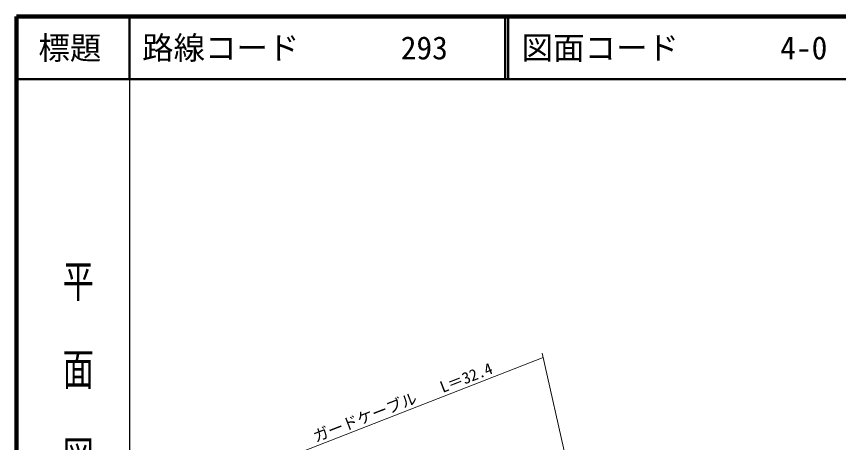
# Model space of a CAD drawing. Units: millimetres, scale not verified. Extents: x 40000 to 680000, y 20000 to 380000.
# Drawn here: x 40000 to 170788, y 312188 to 380000 of the extents above; entities that cross this region are included whole.
import ezdxf
from ezdxf.enums import TextEntityAlignment as Align

# ---------------------------------------------------------------- set-up
doc = ezdxf.new("R2010")
doc.units = ezdxf.units.MM
doc.header["$LTSCALE"] = 1000
for name, color, linetype, lineweight in [('M-BGD-EXST', 7, 'Continuous', 25), ('M-STR-HTXT', 7, 'Continuous', 13), ('M-TTL', 2, 'Continuous', 140), ('M-TTL-LINE', 7, 'Continuous', 50)]:
    doc.layers.add(name, color=color, linetype=linetype, lineweight=lineweight)
doc.layers.add('M-TTL-TXT', color=7, linetype='Continuous')
doc.styles.add('@ＭＳ ゴシック', font='')
doc.styles.add('ＭＳ ゴシック', font='')
doc.styles.get('@ＭＳ ゴシック').set_extended_font_data('@MS Gothic')
doc.styles.get('ＭＳ ゴシック').set_extended_font_data('MS Gothic')

msp = doc.modelspace()

# ---------------------------------------------------------------- linework, layer by layer
at = {"layer": 'M-BGD-EXST'}
msp.add_line((58000, 370000), (58000, 20000), dxfattribs=at)
at = {"layer": 'M-STR-HTXT'}
for p, q in [((84532, 310415), (123805, 325720)), ((123652, 326394), (133520, 282773))]:
    msp.add_line(p, q, dxfattribs=at)
at = {"layer": 'M-TTL'}
for p, q in [((40000, 380000), (40000, 20000)), ((680000, 380000), (40000, 380000))]:
    msp.add_line(p, q, dxfattribs=at)
at = {"layer": 'M-TTL-LINE'}
for p, q in [((58000, 380000), (58000, 370000)), ((117750, 380000), (117750, 370000)), ((118250, 380000), (118250, 370000)), ((40000, 370000), (680000, 370000))]:
    msp.add_line(p, q, dxfattribs=at)

# ---------------------------------------------------------------- texts
at = {"layer": 'M-BGD-EXST', "style": '@ＭＳ ゴシック', "width": 1.4}
msp.add_text('平  面  図', height=3666, rotation=270, dxfattribs=at).set_placement((49777, 306475), align=Align.MIDDLE_RIGHT)
at = {"layer": 'M-STR-HTXT', "style": 'ＭＳ ゴシック'}
for s, p in [('L＝32.4', (112083, 321152)), ('ガードケーブル', (95972, 314873))]:
    msp.add_text(s, height=1833, rotation=21.29, dxfattribs=at).set_placement(p, align=Align.BOTTOM_CENTER)
at = {"layer": 'M-TTL-TXT', "style": 'ＭＳ ゴシック'}
msp.add_text('標題', height=3666, dxfattribs=at).set_placement((48500, 375000), align=Align.MIDDLE_CENTER)
for s, p in [('路線コード', (60000, 375000)), ('293', (101142, 375000)), ('図面コード', (120380, 375000)), ('4-0', (161521, 375000))]:
    msp.add_text(s, height=3666, dxfattribs=at).set_placement(p, align=Align.MIDDLE_LEFT)

doc.saveas('drawing.dxf')
